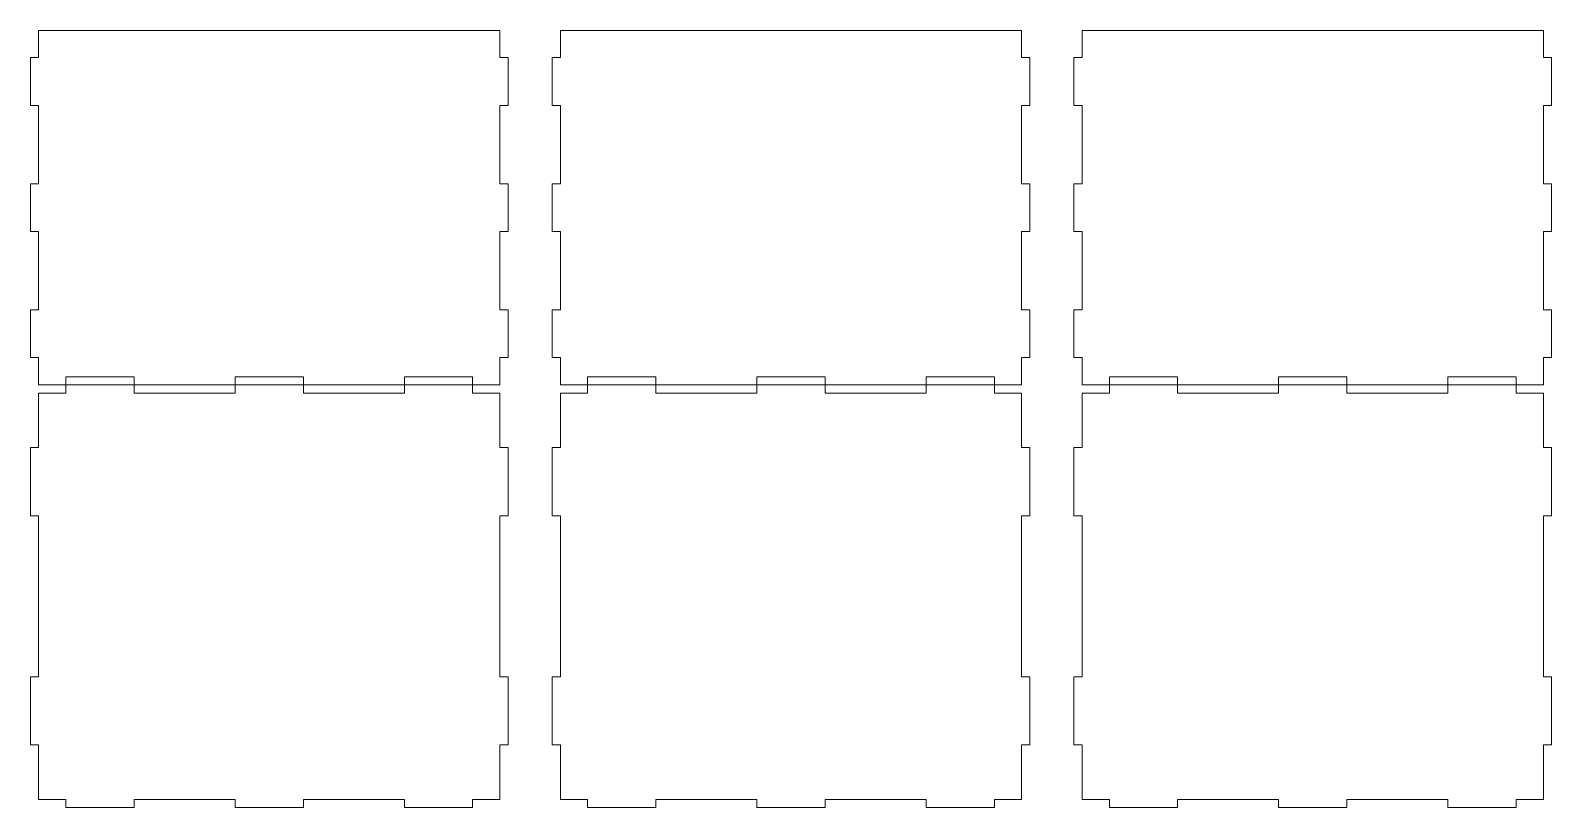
# Model space of a CAD drawing. Header units: millimetres. Extents: x -1131 to 1131, y -680 to 680.
# Drawn here: x -1131 to -16, y -680 to -110 of the extents above; entities that cross this region are included whole.
import ezdxf

# ---------------------------------------------------------------- set-up
doc = ezdxf.new("R2010")
doc.units = ezdxf.units.MM
doc.header["$MEASUREMENT"] = 0
doc.layers.add('Camada 1', color=7, linetype='Continuous')

msp = doc.modelspace()

# ---------------------------------------------------------------- linework, layer by layer
at = {"layer": 'Camada 1', "color": 230, "lineweight": 20}
for points, knots in [([(-1104.65, -363.5), (-1104.65, -363.5), (-1054.65, -363.5), (-1054.65, -363.5), (-1054.65, -363.5), (-1054.65, -363.5), (-1054.65, -369.5), (-1054.65, -369.5), (-1054.65, -369.5), (-1054.65, -369.5), (-980.65, -369.5), (-980.65, -369.5), (-980.65, -369.5), (-980.65, -369.5), (-980.65, -363.5), (-980.65, -363.5), (-980.65, -363.5), (-980.65, -363.5), (-930.65, -363.5), (-930.65, -363.5), (-930.65, -363.5), (-930.65, -363.5), (-930.65, -369.5), (-930.65, -369.5), (-930.65, -369.5), (-930.65, -369.5), (-856.65, -369.5), (-856.65, -369.5), (-856.65, -369.5), (-856.65, -369.5), (-856.65, -363.5), (-856.65, -363.5), (-856.65, -363.5), (-856.65, -363.5), (-806.65, -363.5), (-806.65, -363.5), (-806.65, -363.5), (-806.65, -363.5), (-806.65, -369.5), (-806.65, -369.5), (-806.65, -369.5), (-806.65, -369.5), (-786.65, -369.5), (-786.65, -369.5), (-786.65, -369.5), (-786.65, -369.5), (-786.65, -349.5), (-786.65, -349.5), (-786.65, -349.5), (-786.65, -349.5), (-780.65, -349.5), (-780.65, -349.5), (-780.65, -349.5), (-780.65, -349.5), (-780.65, -314.5), (-780.65, -314.5), (-780.65, -314.5), (-780.65, -314.5), (-786.65, -314.5), (-786.65, -314.5), (-786.65, -314.5), (-786.65, -314.5), (-786.65, -257), (-786.65, -257), (-786.65, -257), (-786.65, -257), (-780.65, -257), (-780.65, -257), (-780.65, -257), (-780.65, -257), (-780.65, -222), (-780.65, -222), (-780.65, -222), (-780.65, -222), (-786.65, -222), (-786.65, -222), (-786.65, -222), (-786.65, -222), (-786.65, -164.5), (-786.65, -164.5), (-786.65, -164.5), (-786.65, -164.5), (-780.65, -164.5), (-780.65, -164.5), (-780.65, -164.5), (-780.65, -164.5), (-780.65, -129.5), (-780.65, -129.5), (-780.65, -129.5), (-780.65, -129.5), (-786.65, -129.5), (-786.65, -129.5), (-786.65, -129.5), (-786.65, -129.5), (-786.65, -109.5), (-786.65, -109.5), (-786.65, -109.5), (-786.65, -109.5), (-1124.65, -109.5), (-1124.65, -109.5), (-1124.65, -109.5), (-1124.65, -109.5), (-1124.65, -129.5), (-1124.65, -129.5), (-1124.65, -129.5), (-1124.65, -129.5), (-1130.65, -129.5), (-1130.65, -129.5), (-1130.65, -129.5), (-1130.65, -129.5), (-1130.65, -164.5), (-1130.65, -164.5), (-1130.65, -164.5), (-1130.65, -164.5), (-1124.65, -164.5), (-1124.65, -164.5), (-1124.65, -164.5), (-1124.65, -164.5), (-1124.65, -222), (-1124.65, -222), (-1124.65, -222), (-1124.65, -222), (-1130.65, -222), (-1130.65, -222), (-1130.65, -222), (-1130.65, -222), (-1130.65, -257), (-1130.65, -257), (-1130.65, -257), (-1130.65, -257), (-1124.65, -257), (-1124.65, -257), (-1124.65, -257), (-1124.65, -257), (-1124.65, -314.5), (-1124.65, -314.5), (-1124.65, -314.5), (-1124.65, -314.5), (-1130.65, -314.5), (-1130.65, -314.5), (-1130.65, -314.5), (-1130.65, -314.5), (-1130.65, -349.5), (-1130.65, -349.5), (-1130.65, -349.5), (-1130.65, -349.5), (-1124.65, -349.5), (-1124.65, -349.5), (-1124.65, -349.5), (-1124.65, -349.5), (-1124.65, -369.5), (-1124.65, -369.5), (-1124.65, -369.5), (-1124.65, -369.5), (-1104.65, -369.5), (-1104.65, -369.5), (-1104.65, -369.5), (-1104.65, -369.5), (-1104.65, -363.5), (-1104.65, -363.5)], [0, 0, 0, 0, 0.0243902, 0.0243902, 0.0243902, 0.0243902, 0.0487805, 0.0487805, 0.0487805, 0.0487805, 0.0731707, 0.0731707, 0.0731707, 0.0731707, 0.097561, 0.097561, 0.097561, 0.097561, 0.1219512, 0.1219512, 0.1219512, 0.1219512, 0.1463415, 0.1463415, 0.1463415, 0.1463415, 0.1707317, 0.1707317, 0.1707317, 0.1707317, 0.195122, 0.195122, 0.195122, 0.195122, 0.2195122, 0.2195122, 0.2195122, 0.2195122, 0.2439024, 0.2439024, 0.2439024, 0.2439024, 0.2682927, 0.2682927, 0.2682927, 0.2682927, 0.2926829, 0.2926829, 0.2926829, 0.2926829, 0.3170732, 0.3170732, 0.3170732, 0.3170732, 0.3414634, 0.3414634, 0.3414634, 0.3414634, 0.3658537, 0.3658537, 0.3658537, 0.3658537, 0.3902439, 0.3902439, 0.3902439, 0.3902439, 0.4146341, 0.4146341, 0.4146341, 0.4146341, 0.4390244, 0.4390244, 0.4390244, 0.4390244, 0.4634146, 0.4634146, 0.4634146, 0.4634146, 0.4878049, 0.4878049, 0.4878049, 0.4878049, 0.5121951, 0.5121951, 0.5121951, 0.5121951, 0.5365854, 0.5365854, 0.5365854, 0.5365854, 0.5609756, 0.5609756, 0.5609756, 0.5609756, 0.5853659, 0.5853659, 0.5853659, 0.5853659, 0.6097561, 0.6097561, 0.6097561, 0.6097561, 0.6341463, 0.6341463, 0.6341463, 0.6341463, 0.6585366, 0.6585366, 0.6585366, 0.6585366, 0.6829268, 0.6829268, 0.6829268, 0.6829268, 0.7073171, 0.7073171, 0.7073171, 0.7073171, 0.7317073, 0.7317073, 0.7317073, 0.7317073, 0.7560976, 0.7560976, 0.7560976, 0.7560976, 0.7804878, 0.7804878, 0.7804878, 0.7804878, 0.804878, 0.804878, 0.804878, 0.804878, 0.8292683, 0.8292683, 0.8292683, 0.8292683, 0.8536585, 0.8536585, 0.8536585, 0.8536585, 0.8780488, 0.8780488, 0.8780488, 0.8780488, 0.902439, 0.902439, 0.902439, 0.902439, 0.9268293, 0.9268293, 0.9268293, 0.9268293, 0.9512195, 0.9512195, 0.9512195, 0.9512195, 1, 1, 1, 1]), ([(-722.39, -363.5), (-722.39, -363.5), (-672.39, -363.5), (-672.39, -363.5), (-672.39, -363.5), (-672.39, -363.5), (-672.39, -369.5), (-672.39, -369.5), (-672.39, -369.5), (-672.39, -369.5), (-598.39, -369.5), (-598.39, -369.5), (-598.39, -369.5), (-598.39, -369.5), (-598.39, -363.5), (-598.39, -363.5), (-598.39, -363.5), (-598.39, -363.5), (-548.39, -363.5), (-548.39, -363.5), (-548.39, -363.5), (-548.39, -363.5), (-548.39, -369.5), (-548.39, -369.5), (-548.39, -369.5), (-548.39, -369.5), (-474.39, -369.5), (-474.39, -369.5), (-474.39, -369.5), (-474.39, -369.5), (-474.39, -363.5), (-474.39, -363.5), (-474.39, -363.5), (-474.39, -363.5), (-424.39, -363.5), (-424.39, -363.5), (-424.39, -363.5), (-424.39, -363.5), (-424.39, -369.5), (-424.39, -369.5), (-424.39, -369.5), (-424.39, -369.5), (-404.39, -369.5), (-404.39, -369.5), (-404.39, -369.5), (-404.39, -369.5), (-404.39, -349.5), (-404.39, -349.5), (-404.39, -349.5), (-404.39, -349.5), (-398.39, -349.5), (-398.39, -349.5), (-398.39, -349.5), (-398.39, -349.5), (-398.39, -314.5), (-398.39, -314.5), (-398.39, -314.5), (-398.39, -314.5), (-404.39, -314.5), (-404.39, -314.5), (-404.39, -314.5), (-404.39, -314.5), (-404.39, -257), (-404.39, -257), (-404.39, -257), (-404.39, -257), (-398.39, -257), (-398.39, -257), (-398.39, -257), (-398.39, -257), (-398.39, -222), (-398.39, -222), (-398.39, -222), (-398.39, -222), (-404.39, -222), (-404.39, -222), (-404.39, -222), (-404.39, -222), (-404.39, -164.5), (-404.39, -164.5), (-404.39, -164.5), (-404.39, -164.5), (-398.39, -164.5), (-398.39, -164.5), (-398.39, -164.5), (-398.39, -164.5), (-398.39, -129.5), (-398.39, -129.5), (-398.39, -129.5), (-398.39, -129.5), (-404.39, -129.5), (-404.39, -129.5), (-404.39, -129.5), (-404.39, -129.5), (-404.39, -109.5), (-404.39, -109.5), (-404.39, -109.5), (-404.39, -109.5), (-742.39, -109.5), (-742.39, -109.5), (-742.39, -109.5), (-742.39, -109.5), (-742.39, -129.5), (-742.39, -129.5), (-742.39, -129.5), (-742.39, -129.5), (-748.39, -129.5), (-748.39, -129.5), (-748.39, -129.5), (-748.39, -129.5), (-748.39, -164.5), (-748.39, -164.5), (-748.39, -164.5), (-748.39, -164.5), (-742.39, -164.5), (-742.39, -164.5), (-742.39, -164.5), (-742.39, -164.5), (-742.39, -222), (-742.39, -222), (-742.39, -222), (-742.39, -222), (-748.39, -222), (-748.39, -222), (-748.39, -222), (-748.39, -222), (-748.39, -257), (-748.39, -257), (-748.39, -257), (-748.39, -257), (-742.39, -257), (-742.39, -257), (-742.39, -257), (-742.39, -257), (-742.39, -314.5), (-742.39, -314.5), (-742.39, -314.5), (-742.39, -314.5), (-748.39, -314.5), (-748.39, -314.5), (-748.39, -314.5), (-748.39, -314.5), (-748.39, -349.5), (-748.39, -349.5), (-748.39, -349.5), (-748.39, -349.5), (-742.39, -349.5), (-742.39, -349.5), (-742.39, -349.5), (-742.39, -349.5), (-742.39, -369.5), (-742.39, -369.5), (-742.39, -369.5), (-742.39, -369.5), (-722.39, -369.5), (-722.39, -369.5), (-722.39, -369.5), (-722.39, -369.5), (-722.39, -363.5), (-722.39, -363.5)], [0, 0, 0, 0, 0.0243902, 0.0243902, 0.0243902, 0.0243902, 0.0487805, 0.0487805, 0.0487805, 0.0487805, 0.0731707, 0.0731707, 0.0731707, 0.0731707, 0.097561, 0.097561, 0.097561, 0.097561, 0.1219512, 0.1219512, 0.1219512, 0.1219512, 0.1463415, 0.1463415, 0.1463415, 0.1463415, 0.1707317, 0.1707317, 0.1707317, 0.1707317, 0.195122, 0.195122, 0.195122, 0.195122, 0.2195122, 0.2195122, 0.2195122, 0.2195122, 0.2439024, 0.2439024, 0.2439024, 0.2439024, 0.2682927, 0.2682927, 0.2682927, 0.2682927, 0.2926829, 0.2926829, 0.2926829, 0.2926829, 0.3170732, 0.3170732, 0.3170732, 0.3170732, 0.3414634, 0.3414634, 0.3414634, 0.3414634, 0.3658537, 0.3658537, 0.3658537, 0.3658537, 0.3902439, 0.3902439, 0.3902439, 0.3902439, 0.4146341, 0.4146341, 0.4146341, 0.4146341, 0.4390244, 0.4390244, 0.4390244, 0.4390244, 0.4634146, 0.4634146, 0.4634146, 0.4634146, 0.4878049, 0.4878049, 0.4878049, 0.4878049, 0.5121951, 0.5121951, 0.5121951, 0.5121951, 0.5365854, 0.5365854, 0.5365854, 0.5365854, 0.5609756, 0.5609756, 0.5609756, 0.5609756, 0.5853659, 0.5853659, 0.5853659, 0.5853659, 0.6097561, 0.6097561, 0.6097561, 0.6097561, 0.6341463, 0.6341463, 0.6341463, 0.6341463, 0.6585366, 0.6585366, 0.6585366, 0.6585366, 0.6829268, 0.6829268, 0.6829268, 0.6829268, 0.7073171, 0.7073171, 0.7073171, 0.7073171, 0.7317073, 0.7317073, 0.7317073, 0.7317073, 0.7560976, 0.7560976, 0.7560976, 0.7560976, 0.7804878, 0.7804878, 0.7804878, 0.7804878, 0.804878, 0.804878, 0.804878, 0.804878, 0.8292683, 0.8292683, 0.8292683, 0.8292683, 0.8536585, 0.8536585, 0.8536585, 0.8536585, 0.8780488, 0.8780488, 0.8780488, 0.8780488, 0.902439, 0.902439, 0.902439, 0.902439, 0.9268293, 0.9268293, 0.9268293, 0.9268293, 0.9512195, 0.9512195, 0.9512195, 0.9512195, 1, 1, 1, 1]), ([(-340.13, -363.5), (-340.13, -363.5), (-290.13, -363.5), (-290.13, -363.5), (-290.13, -363.5), (-290.13, -363.5), (-290.13, -369.5), (-290.13, -369.5), (-290.13, -369.5), (-290.13, -369.5), (-216.13, -369.5), (-216.13, -369.5), (-216.13, -369.5), (-216.13, -369.5), (-216.13, -363.5), (-216.13, -363.5), (-216.13, -363.5), (-216.13, -363.5), (-166.13, -363.5), (-166.13, -363.5), (-166.13, -363.5), (-166.13, -363.5), (-166.13, -369.5), (-166.13, -369.5), (-166.13, -369.5), (-166.13, -369.5), (-92.13, -369.5), (-92.13, -369.5), (-92.13, -369.5), (-92.13, -369.5), (-92.13, -363.5), (-92.13, -363.5), (-92.13, -363.5), (-92.13, -363.5), (-42.13, -363.5), (-42.13, -363.5), (-42.13, -363.5), (-42.13, -363.5), (-42.13, -369.5), (-42.13, -369.5), (-42.13, -369.5), (-42.13, -369.5), (-22.13, -369.5), (-22.13, -369.5), (-22.13, -369.5), (-22.13, -369.5), (-22.13, -349.5), (-22.13, -349.5), (-22.13, -349.5), (-22.13, -349.5), (-16.13, -349.5), (-16.13, -349.5), (-16.13, -349.5), (-16.13, -349.5), (-16.13, -314.5), (-16.13, -314.5), (-16.13, -314.5), (-16.13, -314.5), (-22.13, -314.5), (-22.13, -314.5), (-22.13, -314.5), (-22.13, -314.5), (-22.13, -257), (-22.13, -257), (-22.13, -257), (-22.13, -257), (-16.13, -257), (-16.13, -257), (-16.13, -257), (-16.13, -257), (-16.13, -222), (-16.13, -222), (-16.13, -222), (-16.13, -222), (-22.13, -222), (-22.13, -222), (-22.13, -222), (-22.13, -222), (-22.13, -164.5), (-22.13, -164.5), (-22.13, -164.5), (-22.13, -164.5), (-16.13, -164.5), (-16.13, -164.5), (-16.13, -164.5), (-16.13, -164.5), (-16.13, -129.5), (-16.13, -129.5), (-16.13, -129.5), (-16.13, -129.5), (-22.13, -129.5), (-22.13, -129.5), (-22.13, -129.5), (-22.13, -129.5), (-22.13, -109.5), (-22.13, -109.5), (-22.13, -109.5), (-22.13, -109.5), (-360.13, -109.5), (-360.13, -109.5), (-360.13, -109.5), (-360.13, -109.5), (-360.13, -129.5), (-360.13, -129.5), (-360.13, -129.5), (-360.13, -129.5), (-366.13, -129.5), (-366.13, -129.5), (-366.13, -129.5), (-366.13, -129.5), (-366.13, -164.5), (-366.13, -164.5), (-366.13, -164.5), (-366.13, -164.5), (-360.13, -164.5), (-360.13, -164.5), (-360.13, -164.5), (-360.13, -164.5), (-360.13, -222), (-360.13, -222), (-360.13, -222), (-360.13, -222), (-366.13, -222), (-366.13, -222), (-366.13, -222), (-366.13, -222), (-366.13, -257), (-366.13, -257), (-366.13, -257), (-366.13, -257), (-360.13, -257), (-360.13, -257), (-360.13, -257), (-360.13, -257), (-360.13, -314.5), (-360.13, -314.5), (-360.13, -314.5), (-360.13, -314.5), (-366.13, -314.5), (-366.13, -314.5), (-366.13, -314.5), (-366.13, -314.5), (-366.13, -349.5), (-366.13, -349.5), (-366.13, -349.5), (-366.13, -349.5), (-360.13, -349.5), (-360.13, -349.5), (-360.13, -349.5), (-360.13, -349.5), (-360.13, -369.5), (-360.13, -369.5), (-360.13, -369.5), (-360.13, -369.5), (-340.13, -369.5), (-340.13, -369.5), (-340.13, -369.5), (-340.13, -369.5), (-340.13, -363.5), (-340.13, -363.5)], [0, 0, 0, 0, 0.0243902, 0.0243902, 0.0243902, 0.0243902, 0.0487805, 0.0487805, 0.0487805, 0.0487805, 0.0731707, 0.0731707, 0.0731707, 0.0731707, 0.097561, 0.097561, 0.097561, 0.097561, 0.1219512, 0.1219512, 0.1219512, 0.1219512, 0.1463415, 0.1463415, 0.1463415, 0.1463415, 0.1707317, 0.1707317, 0.1707317, 0.1707317, 0.195122, 0.195122, 0.195122, 0.195122, 0.2195122, 0.2195122, 0.2195122, 0.2195122, 0.2439024, 0.2439024, 0.2439024, 0.2439024, 0.2682927, 0.2682927, 0.2682927, 0.2682927, 0.2926829, 0.2926829, 0.2926829, 0.2926829, 0.3170732, 0.3170732, 0.3170732, 0.3170732, 0.3414634, 0.3414634, 0.3414634, 0.3414634, 0.3658537, 0.3658537, 0.3658537, 0.3658537, 0.3902439, 0.3902439, 0.3902439, 0.3902439, 0.4146341, 0.4146341, 0.4146341, 0.4146341, 0.4390244, 0.4390244, 0.4390244, 0.4390244, 0.4634146, 0.4634146, 0.4634146, 0.4634146, 0.4878049, 0.4878049, 0.4878049, 0.4878049, 0.5121951, 0.5121951, 0.5121951, 0.5121951, 0.5365854, 0.5365854, 0.5365854, 0.5365854, 0.5609756, 0.5609756, 0.5609756, 0.5609756, 0.5853659, 0.5853659, 0.5853659, 0.5853659, 0.6097561, 0.6097561, 0.6097561, 0.6097561, 0.6341463, 0.6341463, 0.6341463, 0.6341463, 0.6585366, 0.6585366, 0.6585366, 0.6585366, 0.6829268, 0.6829268, 0.6829268, 0.6829268, 0.7073171, 0.7073171, 0.7073171, 0.7073171, 0.7317073, 0.7317073, 0.7317073, 0.7317073, 0.7560976, 0.7560976, 0.7560976, 0.7560976, 0.7804878, 0.7804878, 0.7804878, 0.7804878, 0.804878, 0.804878, 0.804878, 0.804878, 0.8292683, 0.8292683, 0.8292683, 0.8292683, 0.8536585, 0.8536585, 0.8536585, 0.8536585, 0.8780488, 0.8780488, 0.8780488, 0.8780488, 0.902439, 0.902439, 0.902439, 0.902439, 0.9268293, 0.9268293, 0.9268293, 0.9268293, 0.9512195, 0.9512195, 0.9512195, 0.9512195, 1, 1, 1, 1]), ([(-856.65, -679.5), (-856.65, -679.5), (-806.65, -679.5), (-806.65, -679.5), (-806.65, -679.5), (-806.65, -679.5), (-806.65, -673.5), (-806.65, -673.5), (-806.65, -673.5), (-806.65, -673.5), (-786.65, -673.5), (-786.65, -673.5), (-786.65, -673.5), (-786.65, -673.5), (-786.65, -633.5), (-786.65, -633.5), (-786.65, -633.5), (-786.65, -633.5), (-780.65, -633.5), (-780.65, -633.5), (-780.65, -633.5), (-780.65, -633.5), (-780.65, -583.5), (-780.65, -583.5), (-780.65, -583.5), (-780.65, -583.5), (-786.65, -583.5), (-786.65, -583.5), (-786.65, -583.5), (-786.65, -583.5), (-786.65, -465.5), (-786.65, -465.5), (-786.65, -465.5), (-786.65, -465.5), (-780.65, -465.5), (-780.65, -465.5), (-780.65, -465.5), (-780.65, -465.5), (-780.65, -415.5), (-780.65, -415.5), (-780.65, -415.5), (-780.65, -415.5), (-786.65, -415.5), (-786.65, -415.5), (-786.65, -415.5), (-786.65, -415.5), (-786.65, -375.5), (-786.65, -375.5), (-786.65, -375.5), (-786.65, -375.5), (-806.65, -375.5), (-806.65, -375.5), (-806.65, -375.5), (-806.65, -375.5), (-806.65, -369.5), (-806.65, -369.5), (-806.65, -369.5), (-806.65, -369.5), (-856.65, -369.5), (-856.65, -369.5), (-856.65, -369.5), (-856.65, -369.5), (-856.65, -375.5), (-856.65, -375.5), (-856.65, -375.5), (-856.65, -375.5), (-930.65, -375.5), (-930.65, -375.5), (-930.65, -375.5), (-930.65, -375.5), (-930.65, -369.5), (-930.65, -369.5), (-930.65, -369.5), (-930.65, -369.5), (-980.65, -369.5), (-980.65, -369.5), (-980.65, -369.5), (-980.65, -369.5), (-980.65, -375.5), (-980.65, -375.5), (-980.65, -375.5), (-980.65, -375.5), (-1054.65, -375.5), (-1054.65, -375.5), (-1054.65, -375.5), (-1054.65, -375.5), (-1054.65, -369.5), (-1054.65, -369.5), (-1054.65, -369.5), (-1054.65, -369.5), (-1104.65, -369.5), (-1104.65, -369.5), (-1104.65, -369.5), (-1104.65, -369.5), (-1104.65, -375.5), (-1104.65, -375.5), (-1104.65, -375.5), (-1104.65, -375.5), (-1124.65, -375.5), (-1124.65, -375.5), (-1124.65, -375.5), (-1124.65, -375.5), (-1124.65, -415.5), (-1124.65, -415.5), (-1124.65, -415.5), (-1124.65, -415.5), (-1130.65, -415.5), (-1130.65, -415.5), (-1130.65, -415.5), (-1130.65, -415.5), (-1130.65, -465.5), (-1130.65, -465.5), (-1130.65, -465.5), (-1130.65, -465.5), (-1124.65, -465.5), (-1124.65, -465.5), (-1124.65, -465.5), (-1124.65, -465.5), (-1124.65, -583.5), (-1124.65, -583.5), (-1124.65, -583.5), (-1124.65, -583.5), (-1130.65, -583.5), (-1130.65, -583.5), (-1130.65, -583.5), (-1130.65, -583.5), (-1130.65, -633.5), (-1130.65, -633.5), (-1130.65, -633.5), (-1130.65, -633.5), (-1124.65, -633.5), (-1124.65, -633.5), (-1124.65, -633.5), (-1124.65, -633.5), (-1124.65, -673.5), (-1124.65, -673.5), (-1124.65, -673.5), (-1124.65, -673.5), (-1104.65, -673.5), (-1104.65, -673.5), (-1104.65, -673.5), (-1104.65, -673.5), (-1104.65, -679.5), (-1104.65, -679.5), (-1104.65, -679.5), (-1104.65, -679.5), (-1054.65, -679.5), (-1054.65, -679.5), (-1054.65, -679.5), (-1054.65, -679.5), (-1054.65, -673.5), (-1054.65, -673.5), (-1054.65, -673.5), (-1054.65, -673.5), (-980.65, -673.5), (-980.65, -673.5), (-980.65, -673.5), (-980.65, -673.5), (-980.65, -679.5), (-980.65, -679.5), (-980.65, -679.5), (-980.65, -679.5), (-930.65, -679.5), (-930.65, -679.5), (-930.65, -679.5), (-930.65, -679.5), (-930.65, -673.5), (-930.65, -673.5), (-930.65, -673.5), (-930.65, -673.5), (-856.65, -673.5), (-856.65, -673.5), (-856.65, -673.5), (-856.65, -673.5), (-856.65, -679.5), (-856.65, -679.5)], [0, 0, 0, 0, 0.0222222, 0.0222222, 0.0222222, 0.0222222, 0.0444444, 0.0444444, 0.0444444, 0.0444444, 0.0666667, 0.0666667, 0.0666667, 0.0666667, 0.0888889, 0.0888889, 0.0888889, 0.0888889, 0.1111111, 0.1111111, 0.1111111, 0.1111111, 0.1333333, 0.1333333, 0.1333333, 0.1333333, 0.1555556, 0.1555556, 0.1555556, 0.1555556, 0.1777778, 0.1777778, 0.1777778, 0.1777778, 0.2, 0.2, 0.2, 0.2, 0.2222222, 0.2222222, 0.2222222, 0.2222222, 0.2444444, 0.2444444, 0.2444444, 0.2444444, 0.2666667, 0.2666667, 0.2666667, 0.2666667, 0.2888889, 0.2888889, 0.2888889, 0.2888889, 0.3111111, 0.3111111, 0.3111111, 0.3111111, 0.3333333, 0.3333333, 0.3333333, 0.3333333, 0.3555556, 0.3555556, 0.3555556, 0.3555556, 0.3777778, 0.3777778, 0.3777778, 0.3777778, 0.4, 0.4, 0.4, 0.4, 0.4222222, 0.4222222, 0.4222222, 0.4222222, 0.4444444, 0.4444444, 0.4444444, 0.4444444, 0.4666667, 0.4666667, 0.4666667, 0.4666667, 0.4888889, 0.4888889, 0.4888889, 0.4888889, 0.5111111, 0.5111111, 0.5111111, 0.5111111, 0.5333333, 0.5333333, 0.5333333, 0.5333333, 0.5555556, 0.5555556, 0.5555556, 0.5555556, 0.5777778, 0.5777778, 0.5777778, 0.5777778, 0.6, 0.6, 0.6, 0.6, 0.6222222, 0.6222222, 0.6222222, 0.6222222, 0.6444444, 0.6444444, 0.6444444, 0.6444444, 0.6666667, 0.6666667, 0.6666667, 0.6666667, 0.6888889, 0.6888889, 0.6888889, 0.6888889, 0.7111111, 0.7111111, 0.7111111, 0.7111111, 0.7333333, 0.7333333, 0.7333333, 0.7333333, 0.7555556, 0.7555556, 0.7555556, 0.7555556, 0.7777778, 0.7777778, 0.7777778, 0.7777778, 0.8, 0.8, 0.8, 0.8, 0.8222222, 0.8222222, 0.8222222, 0.8222222, 0.8444444, 0.8444444, 0.8444444, 0.8444444, 0.8666667, 0.8666667, 0.8666667, 0.8666667, 0.8888889, 0.8888889, 0.8888889, 0.8888889, 0.9111111, 0.9111111, 0.9111111, 0.9111111, 0.9333333, 0.9333333, 0.9333333, 0.9333333, 0.9555556, 0.9555556, 0.9555556, 0.9555556, 1, 1, 1, 1]), ([(-474.39, -679.5), (-474.39, -679.5), (-424.39, -679.5), (-424.39, -679.5), (-424.39, -679.5), (-424.39, -679.5), (-424.39, -673.5), (-424.39, -673.5), (-424.39, -673.5), (-424.39, -673.5), (-404.39, -673.5), (-404.39, -673.5), (-404.39, -673.5), (-404.39, -673.5), (-404.39, -633.5), (-404.39, -633.5), (-404.39, -633.5), (-404.39, -633.5), (-398.39, -633.5), (-398.39, -633.5), (-398.39, -633.5), (-398.39, -633.5), (-398.39, -583.5), (-398.39, -583.5), (-398.39, -583.5), (-398.39, -583.5), (-404.39, -583.5), (-404.39, -583.5), (-404.39, -583.5), (-404.39, -583.5), (-404.39, -465.5), (-404.39, -465.5), (-404.39, -465.5), (-404.39, -465.5), (-398.39, -465.5), (-398.39, -465.5), (-398.39, -465.5), (-398.39, -465.5), (-398.39, -415.5), (-398.39, -415.5), (-398.39, -415.5), (-398.39, -415.5), (-404.39, -415.5), (-404.39, -415.5), (-404.39, -415.5), (-404.39, -415.5), (-404.39, -375.5), (-404.39, -375.5), (-404.39, -375.5), (-404.39, -375.5), (-424.39, -375.5), (-424.39, -375.5), (-424.39, -375.5), (-424.39, -375.5), (-424.39, -369.5), (-424.39, -369.5), (-424.39, -369.5), (-424.39, -369.5), (-474.39, -369.5), (-474.39, -369.5), (-474.39, -369.5), (-474.39, -369.5), (-474.39, -375.5), (-474.39, -375.5), (-474.39, -375.5), (-474.39, -375.5), (-548.39, -375.5), (-548.39, -375.5), (-548.39, -375.5), (-548.39, -375.5), (-548.39, -369.5), (-548.39, -369.5), (-548.39, -369.5), (-548.39, -369.5), (-598.39, -369.5), (-598.39, -369.5), (-598.39, -369.5), (-598.39, -369.5), (-598.39, -375.5), (-598.39, -375.5), (-598.39, -375.5), (-598.39, -375.5), (-672.39, -375.5), (-672.39, -375.5), (-672.39, -375.5), (-672.39, -375.5), (-672.39, -369.5), (-672.39, -369.5), (-672.39, -369.5), (-672.39, -369.5), (-722.39, -369.5), (-722.39, -369.5), (-722.39, -369.5), (-722.39, -369.5), (-722.39, -375.5), (-722.39, -375.5), (-722.39, -375.5), (-722.39, -375.5), (-742.39, -375.5), (-742.39, -375.5), (-742.39, -375.5), (-742.39, -375.5), (-742.39, -415.5), (-742.39, -415.5), (-742.39, -415.5), (-742.39, -415.5), (-748.39, -415.5), (-748.39, -415.5), (-748.39, -415.5), (-748.39, -415.5), (-748.39, -465.5), (-748.39, -465.5), (-748.39, -465.5), (-748.39, -465.5), (-742.39, -465.5), (-742.39, -465.5), (-742.39, -465.5), (-742.39, -465.5), (-742.39, -583.5), (-742.39, -583.5), (-742.39, -583.5), (-742.39, -583.5), (-748.39, -583.5), (-748.39, -583.5), (-748.39, -583.5), (-748.39, -583.5), (-748.39, -633.5), (-748.39, -633.5), (-748.39, -633.5), (-748.39, -633.5), (-742.39, -633.5), (-742.39, -633.5), (-742.39, -633.5), (-742.39, -633.5), (-742.39, -673.5), (-742.39, -673.5), (-742.39, -673.5), (-742.39, -673.5), (-722.39, -673.5), (-722.39, -673.5), (-722.39, -673.5), (-722.39, -673.5), (-722.39, -679.5), (-722.39, -679.5), (-722.39, -679.5), (-722.39, -679.5), (-672.39, -679.5), (-672.39, -679.5), (-672.39, -679.5), (-672.39, -679.5), (-672.39, -673.5), (-672.39, -673.5), (-672.39, -673.5), (-672.39, -673.5), (-598.39, -673.5), (-598.39, -673.5), (-598.39, -673.5), (-598.39, -673.5), (-598.39, -679.5), (-598.39, -679.5), (-598.39, -679.5), (-598.39, -679.5), (-548.39, -679.5), (-548.39, -679.5), (-548.39, -679.5), (-548.39, -679.5), (-548.39, -673.5), (-548.39, -673.5), (-548.39, -673.5), (-548.39, -673.5), (-474.39, -673.5), (-474.39, -673.5), (-474.39, -673.5), (-474.39, -673.5), (-474.39, -679.5), (-474.39, -679.5)], [0, 0, 0, 0, 0.0222222, 0.0222222, 0.0222222, 0.0222222, 0.0444444, 0.0444444, 0.0444444, 0.0444444, 0.0666667, 0.0666667, 0.0666667, 0.0666667, 0.0888889, 0.0888889, 0.0888889, 0.0888889, 0.1111111, 0.1111111, 0.1111111, 0.1111111, 0.1333333, 0.1333333, 0.1333333, 0.1333333, 0.1555556, 0.1555556, 0.1555556, 0.1555556, 0.1777778, 0.1777778, 0.1777778, 0.1777778, 0.2, 0.2, 0.2, 0.2, 0.2222222, 0.2222222, 0.2222222, 0.2222222, 0.2444444, 0.2444444, 0.2444444, 0.2444444, 0.2666667, 0.2666667, 0.2666667, 0.2666667, 0.2888889, 0.2888889, 0.2888889, 0.2888889, 0.3111111, 0.3111111, 0.3111111, 0.3111111, 0.3333333, 0.3333333, 0.3333333, 0.3333333, 0.3555556, 0.3555556, 0.3555556, 0.3555556, 0.3777778, 0.3777778, 0.3777778, 0.3777778, 0.4, 0.4, 0.4, 0.4, 0.4222222, 0.4222222, 0.4222222, 0.4222222, 0.4444444, 0.4444444, 0.4444444, 0.4444444, 0.4666667, 0.4666667, 0.4666667, 0.4666667, 0.4888889, 0.4888889, 0.4888889, 0.4888889, 0.5111111, 0.5111111, 0.5111111, 0.5111111, 0.5333333, 0.5333333, 0.5333333, 0.5333333, 0.5555556, 0.5555556, 0.5555556, 0.5555556, 0.5777778, 0.5777778, 0.5777778, 0.5777778, 0.6, 0.6, 0.6, 0.6, 0.6222222, 0.6222222, 0.6222222, 0.6222222, 0.6444444, 0.6444444, 0.6444444, 0.6444444, 0.6666667, 0.6666667, 0.6666667, 0.6666667, 0.6888889, 0.6888889, 0.6888889, 0.6888889, 0.7111111, 0.7111111, 0.7111111, 0.7111111, 0.7333333, 0.7333333, 0.7333333, 0.7333333, 0.7555556, 0.7555556, 0.7555556, 0.7555556, 0.7777778, 0.7777778, 0.7777778, 0.7777778, 0.8, 0.8, 0.8, 0.8, 0.8222222, 0.8222222, 0.8222222, 0.8222222, 0.8444444, 0.8444444, 0.8444444, 0.8444444, 0.8666667, 0.8666667, 0.8666667, 0.8666667, 0.8888889, 0.8888889, 0.8888889, 0.8888889, 0.9111111, 0.9111111, 0.9111111, 0.9111111, 0.9333333, 0.9333333, 0.9333333, 0.9333333, 0.9555556, 0.9555556, 0.9555556, 0.9555556, 1, 1, 1, 1]), ([(-92.13, -679.5), (-92.13, -679.5), (-42.13, -679.5), (-42.13, -679.5), (-42.13, -679.5), (-42.13, -679.5), (-42.13, -673.5), (-42.13, -673.5), (-42.13, -673.5), (-42.13, -673.5), (-22.13, -673.5), (-22.13, -673.5), (-22.13, -673.5), (-22.13, -673.5), (-22.13, -633.5), (-22.13, -633.5), (-22.13, -633.5), (-22.13, -633.5), (-16.13, -633.5), (-16.13, -633.5), (-16.13, -633.5), (-16.13, -633.5), (-16.13, -583.5), (-16.13, -583.5), (-16.13, -583.5), (-16.13, -583.5), (-22.13, -583.5), (-22.13, -583.5), (-22.13, -583.5), (-22.13, -583.5), (-22.13, -465.5), (-22.13, -465.5), (-22.13, -465.5), (-22.13, -465.5), (-16.13, -465.5), (-16.13, -465.5), (-16.13, -465.5), (-16.13, -465.5), (-16.13, -415.5), (-16.13, -415.5), (-16.13, -415.5), (-16.13, -415.5), (-22.13, -415.5), (-22.13, -415.5), (-22.13, -415.5), (-22.13, -415.5), (-22.13, -375.5), (-22.13, -375.5), (-22.13, -375.5), (-22.13, -375.5), (-42.13, -375.5), (-42.13, -375.5), (-42.13, -375.5), (-42.13, -375.5), (-42.13, -369.5), (-42.13, -369.5), (-42.13, -369.5), (-42.13, -369.5), (-92.13, -369.5), (-92.13, -369.5), (-92.13, -369.5), (-92.13, -369.5), (-92.13, -375.5), (-92.13, -375.5), (-92.13, -375.5), (-92.13, -375.5), (-166.13, -375.5), (-166.13, -375.5), (-166.13, -375.5), (-166.13, -375.5), (-166.13, -369.5), (-166.13, -369.5), (-166.13, -369.5), (-166.13, -369.5), (-216.13, -369.5), (-216.13, -369.5), (-216.13, -369.5), (-216.13, -369.5), (-216.13, -375.5), (-216.13, -375.5), (-216.13, -375.5), (-216.13, -375.5), (-290.13, -375.5), (-290.13, -375.5), (-290.13, -375.5), (-290.13, -375.5), (-290.13, -369.5), (-290.13, -369.5), (-290.13, -369.5), (-290.13, -369.5), (-340.13, -369.5), (-340.13, -369.5), (-340.13, -369.5), (-340.13, -369.5), (-340.13, -375.5), (-340.13, -375.5), (-340.13, -375.5), (-340.13, -375.5), (-360.13, -375.5), (-360.13, -375.5), (-360.13, -375.5), (-360.13, -375.5), (-360.13, -415.5), (-360.13, -415.5), (-360.13, -415.5), (-360.13, -415.5), (-366.13, -415.5), (-366.13, -415.5), (-366.13, -415.5), (-366.13, -415.5), (-366.13, -465.5), (-366.13, -465.5), (-366.13, -465.5), (-366.13, -465.5), (-360.13, -465.5), (-360.13, -465.5), (-360.13, -465.5), (-360.13, -465.5), (-360.13, -583.5), (-360.13, -583.5), (-360.13, -583.5), (-360.13, -583.5), (-366.13, -583.5), (-366.13, -583.5), (-366.13, -583.5), (-366.13, -583.5), (-366.13, -633.5), (-366.13, -633.5), (-366.13, -633.5), (-366.13, -633.5), (-360.13, -633.5), (-360.13, -633.5), (-360.13, -633.5), (-360.13, -633.5), (-360.13, -673.5), (-360.13, -673.5), (-360.13, -673.5), (-360.13, -673.5), (-340.13, -673.5), (-340.13, -673.5), (-340.13, -673.5), (-340.13, -673.5), (-340.13, -679.5), (-340.13, -679.5), (-340.13, -679.5), (-340.13, -679.5), (-290.13, -679.5), (-290.13, -679.5), (-290.13, -679.5), (-290.13, -679.5), (-290.13, -673.5), (-290.13, -673.5), (-290.13, -673.5), (-290.13, -673.5), (-216.13, -673.5), (-216.13, -673.5), (-216.13, -673.5), (-216.13, -673.5), (-216.13, -679.5), (-216.13, -679.5), (-216.13, -679.5), (-216.13, -679.5), (-166.13, -679.5), (-166.13, -679.5), (-166.13, -679.5), (-166.13, -679.5), (-166.13, -673.5), (-166.13, -673.5), (-166.13, -673.5), (-166.13, -673.5), (-92.13, -673.5), (-92.13, -673.5), (-92.13, -673.5), (-92.13, -673.5), (-92.13, -679.5), (-92.13, -679.5)], [0, 0, 0, 0, 0.0222222, 0.0222222, 0.0222222, 0.0222222, 0.0444444, 0.0444444, 0.0444444, 0.0444444, 0.0666667, 0.0666667, 0.0666667, 0.0666667, 0.0888889, 0.0888889, 0.0888889, 0.0888889, 0.1111111, 0.1111111, 0.1111111, 0.1111111, 0.1333333, 0.1333333, 0.1333333, 0.1333333, 0.1555556, 0.1555556, 0.1555556, 0.1555556, 0.1777778, 0.1777778, 0.1777778, 0.1777778, 0.2, 0.2, 0.2, 0.2, 0.2222222, 0.2222222, 0.2222222, 0.2222222, 0.2444444, 0.2444444, 0.2444444, 0.2444444, 0.2666667, 0.2666667, 0.2666667, 0.2666667, 0.2888889, 0.2888889, 0.2888889, 0.2888889, 0.3111111, 0.3111111, 0.3111111, 0.3111111, 0.3333333, 0.3333333, 0.3333333, 0.3333333, 0.3555556, 0.3555556, 0.3555556, 0.3555556, 0.3777778, 0.3777778, 0.3777778, 0.3777778, 0.4, 0.4, 0.4, 0.4, 0.4222222, 0.4222222, 0.4222222, 0.4222222, 0.4444444, 0.4444444, 0.4444444, 0.4444444, 0.4666667, 0.4666667, 0.4666667, 0.4666667, 0.4888889, 0.4888889, 0.4888889, 0.4888889, 0.5111111, 0.5111111, 0.5111111, 0.5111111, 0.5333333, 0.5333333, 0.5333333, 0.5333333, 0.5555556, 0.5555556, 0.5555556, 0.5555556, 0.5777778, 0.5777778, 0.5777778, 0.5777778, 0.6, 0.6, 0.6, 0.6, 0.6222222, 0.6222222, 0.6222222, 0.6222222, 0.6444444, 0.6444444, 0.6444444, 0.6444444, 0.6666667, 0.6666667, 0.6666667, 0.6666667, 0.6888889, 0.6888889, 0.6888889, 0.6888889, 0.7111111, 0.7111111, 0.7111111, 0.7111111, 0.7333333, 0.7333333, 0.7333333, 0.7333333, 0.7555556, 0.7555556, 0.7555556, 0.7555556, 0.7777778, 0.7777778, 0.7777778, 0.7777778, 0.8, 0.8, 0.8, 0.8, 0.8222222, 0.8222222, 0.8222222, 0.8222222, 0.8444444, 0.8444444, 0.8444444, 0.8444444, 0.8666667, 0.8666667, 0.8666667, 0.8666667, 0.8888889, 0.8888889, 0.8888889, 0.8888889, 0.9111111, 0.9111111, 0.9111111, 0.9111111, 0.9333333, 0.9333333, 0.9333333, 0.9333333, 0.9555556, 0.9555556, 0.9555556, 0.9555556, 1, 1, 1, 1])]:
    msp.add_open_spline(points, degree=3, knots=knots, dxfattribs=at)

doc.saveas('drawing.dxf')
